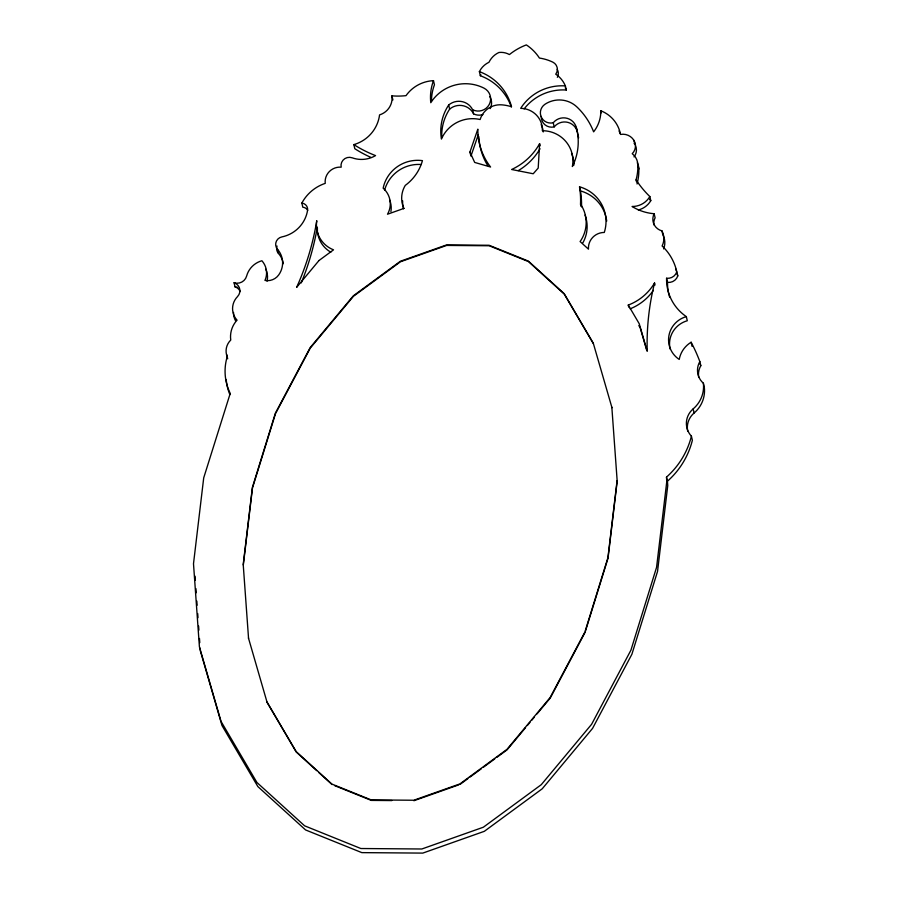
<?xml version="1.0" encoding="UTF-8"?>
<svg xmlns="http://www.w3.org/2000/svg" width="898" height="898" viewBox="0 0 898 898"><rect width="100%" height="100%" fill="white"/><g stroke="black" fill="none" stroke-linecap="round" stroke-linejoin="round"><path stroke-width="1.35" d="M539.608 143.691L538.205 168.072L533.221 173.763L511.636 169.498A61.221 60.065 -13.1 0 0 539.608 143.691L540.091 145.745M243.324 564.965L252.484 487.962L275.484 413.697L310.27 348.11L353.453 296.295L400.474 261.756L446.632 245.435L489.208 245.76L528.484 261.599L564.258 294.106L593.398 343.698M617.072 480.711L607.912 557.703L584.924 631.968L550.126 697.555L506.955 749.37L459.922 783.909L413.776 800.241L371.2 799.916L331.912 784.077L296.149 751.559L267.009 701.978M585.451 631.137L608.036 558.197L617.195 481.193L611.841 407.209M469.957 152.02L477.837 129.166A63.152 61.962 -13.1 0 0 490.577 167.017L474.683 162.426L469.957 152.02L470.675 155.096M470.922 156.129L478.353 134.543M585.036 632.461L550.25 698.049L537.026 713.91M525.566 727.661L507.067 749.864L496.987 757.261M527.328 725.539L529.977 722.374M531.739 720.263L534.389 717.087M460.045 784.403L467.88 778.645M470.114 777.006L481.317 768.778M483.551 767.139L494.753 758.911M413.888 800.735L458.721 784.874M391.91 800.567L371.312 800.41L334.561 785.593M316.702 770.63L296.261 752.053L267.121 702.472L248.443 637.962M318.745 772.493L332.036 784.571M628.263 305.073L639.241 323.751L647.222 351.253A259.241 254.37 -13.1 0 1 654.552 282.982A51.41 50.445 -13.1 0 1 628.263 305.073L628.746 307.127M638.826 325.525L640.207 327.86L646.661 350.13M611.965 407.703L593.286 343.204L564.146 293.612L528.372 261.105L489.096 245.266L446.519 244.941L400.362 261.262L353.341 295.801L310.158 347.616L275.36 413.203L252.372 487.468L243.212 564.472L248.555 638.456M577.762 133.6A56.473 55.407 -13.1 0 0 577.212 131.434A13.212 12.965 -13.1 0 0 554.189 126.887L553.235 122.768A10.484 10.293 -13.1 0 1 545.019 104.235A25.526 25.054 -13.1 0 1 576.875 106.918A70.605 69.281 -13.1 0 1 593.623 131.849A34.057 33.417 -13.1 0 0 600.829 110.78A32.317 31.711 -13.1 0 1 620.507 134.431A12.976 12.729 -13.1 0 1 633.932 140.38A11.158 10.956 -13.1 0 1 632.248 153.693A15.277 14.985 -13.1 0 1 637.883 164.906A53.139 52.14 -13.1 0 1 636.076 179.858A98.758 96.905 -13.1 0 0 649.838 196.55A19.958 19.588 -13.1 0 1 632.069 206.484A49.446 48.514 -13.1 0 0 654.159 213.735A12.37 12.134 -13.1 0 0 661.938 230.865A17.051 16.736 -13.1 0 1 662.118 245.985A51.512 50.535 -13.1 0 1 676.8 271.87A9.429 9.249 -13.1 0 1 666.574 278.257A46.516 45.641 -13.1 0 0 686.33 316.624A24.302 23.842 -13.1 0 0 679.225 359.436A25.571 25.099 -13.1 0 1 691.123 342.239A167.028 163.885 -13.1 0 1 699.845 361.591L700.799 365.711A17.78 17.444 -13.1 0 0 698.678 377.16M699.845 361.591A17.78 17.444 -13.1 0 0 703.359 383.21L704.324 387.319A29.735 29.174 -13.1 0 1 694.109 413.001A19.374 19.015 -13.1 0 0 687.733 431.388M676.8 271.87L677.754 275.978A9.429 9.249 -13.1 0 1 667.54 282.376A46.516 45.641 -13.1 0 0 669.639 297.126M686.33 316.624L687.284 320.743A24.302 23.842 -13.1 0 0 670.099 349.019M691.123 342.239L692.077 346.359M661.938 230.865L662.657 233.951M654.159 213.735L655.113 217.844A12.37 12.134 -13.1 0 0 653.879 224.826M649.838 196.55L650.792 200.658A19.958 19.588 -13.1 0 1 638.321 209.986M666.574 278.257L667.54 282.376M633.932 140.38L634.897 144.488A12.976 12.729 -13.1 0 0 634.168 143.422M637.883 164.906L638.848 169.026A53.139 52.14 -13.1 0 1 637.03 183.978M703.359 383.21A29.735 29.174 -13.1 0 1 693.155 408.893L694.109 413.001M636.076 179.858L636.547 181.912M693.155 408.893A19.374 19.015 -13.1 0 0 691.415 436.181L692.369 440.289A81.493 79.967 -13.1 0 1 667.439 481.227L667.753 485.549L657.538 571.431L631.889 654.26L592.557 728.401L542.224 788.792L484.325 831.324L422.79 853.1L361.827 852.629L305.578 829.943L257.883 786.603L221.997 725.539L200.366 650.927L200.164 648.165M654.552 282.982L655.024 285.036M600.829 110.78L601.301 112.834M691.415 436.181A81.493 79.967 -13.1 0 1 666.484 477.119L667.439 481.227M553.235 122.768A13.212 12.965 -13.1 0 1 576.258 127.314L577.212 131.434M511.288 106.929A52.679 51.691 -13.1 0 0 480.34 75.735L479.375 71.627A20.531 20.138 -13.1 0 1 488.972 62.254A20.62 20.227 -13.1 0 1 498.906 52.488A16.983 16.669 -13.1 0 1 509.424 54.565A60.84 59.695 -13.1 0 1 526.34 44.9A46.449 45.574 -13.1 0 1 539.429 58.056A46.932 46.056 -13.1 0 1 552.764 62.108A8.262 8.104 -13.1 0 1 555.75 74.197A26.637 26.132 -13.1 0 1 565.37 85.916L566.335 90.036A48.245 47.336 -13.1 0 0 524.129 108.905M579.524 186.806A89.867 88.172 -13.1 0 1 580.523 204.16A33.832 33.192 -13.1 0 1 580.108 241.551L588.471 249.161A15.737 15.434 -13.1 0 1 604.287 232.447A36.986 36.29 -13.1 0 0 579.524 186.806L580.478 190.915A89.867 88.172 -13.1 0 1 581.534 206.821M580.523 204.16L580.995 206.226M479.375 71.627A52.679 51.691 -13.1 0 1 511.534 106.739A44.092 43.261 -13.1 0 0 501.948 104.853A20.721 20.328 -13.1 0 0 480.138 119.513A33.552 32.923 -13.1 0 0 441.434 139.067A48.649 47.729 -13.1 0 1 448.674 105.021A15.446 15.154 -13.1 0 1 472.629 109.747L473.594 113.866A12.336 12.112 -13.1 0 0 482.967 114.585M448.674 105.021L449.629 109.129A48.649 47.729 -13.1 0 0 441.771 137.293M370.874 157.374A122.824 120.512 -13.1 0 1 354.811 148.731L353.857 144.612A35.841 35.168 -13.1 0 0 379.562 114.888A17.747 17.41 -13.1 0 0 391.943 95.839A71.065 69.73 -13.1 0 0 406.019 95.648A35.224 34.562 -13.1 0 1 433.487 80.663L434.441 84.782A49.199 48.279 -13.1 0 0 431.444 101.238M391.943 95.839L392.897 99.959M353.857 144.612A122.824 120.512 -13.1 0 0 375.544 155.601A27.165 26.659 -13.1 0 1 352.207 157.812A8.295 8.138 -13.1 0 0 341.173 167.174A14.727 14.458 -13.1 0 0 325.233 183.36A41.128 40.354 -13.1 0 0 301.851 203.094L302.817 207.214A6.454 6.331 -13.1 0 1 307.745 210.323M301.851 203.094A6.454 6.331 -13.1 0 1 307.565 210.334A32.508 31.89 -13.1 0 1 281.849 236.915A7.712 7.566 -13.1 0 0 277.504 249.296L278.459 253.416A21.26 20.856 -13.1 0 1 283.308 263.72M277.504 249.296A21.26 20.856 -13.1 0 1 278.683 274.968A13.593 13.335 -13.1 0 1 264.955 280.434A18.802 18.454 -13.1 0 0 261.89 260.746A21.821 21.406 -13.1 0 0 246.636 276.023A9.777 9.597 -13.1 0 1 234.075 282.758L235.04 286.866A8.587 8.43 -13.1 0 1 240.181 291.491M234.075 282.758A8.587 8.43 -13.1 0 1 237.51 296.598A17.567 17.242 -13.1 0 0 237.061 320.148A24.908 24.437 -13.1 0 0 230.752 340.05A15.603 15.311 -13.1 0 0 227.205 356.742L227.688 358.796M666.484 477.119L666.787 481.44L656.573 567.312L630.935 650.152L591.602 724.293L541.269 784.684L483.36 827.215L421.836 848.992L360.861 848.52L304.624 825.834L256.929 782.484L221.043 721.431L199.412 646.818L193.497 563.742L203.711 477.859L230.236 393.38A51.848 50.872 -13.1 0 1 227.205 356.742M195.046 576.157L195.337 580.31M195.932 588.628L196.224 592.781M196.819 601.088L197.111 605.241M197.706 613.547L197.998 617.701M198.593 626.007L198.885 630.16M199.479 638.467L199.771 642.62M580.478 190.915A36.986 36.29 -13.1 0 1 606.711 221.076M265.774 269.232A18.802 18.454 -13.1 0 1 267.043 281.22M237.644 287.338A9.777 9.597 -13.1 0 1 235.04 286.866M235.523 320.743A17.567 17.242 -13.1 0 1 233.525 312.437M576.258 127.314A56.473 55.407 -13.1 0 1 572.363 166.534A30.858 30.285 -13.1 0 0 542.37 130.715A22.08 21.664 -13.1 0 0 520.683 108.355A48.245 47.336 -13.1 0 1 565.37 85.916M472.629 109.747A12.336 12.112 -13.1 0 0 489.23 104.482A12.336 12.112 -13.1 0 0 484.078 88.184A40.556 39.793 -13.1 0 0 430.793 102.709A49.199 48.279 -13.1 0 1 433.487 80.663M229.888 394.637A51.848 50.872 -13.1 0 1 226.195 379.472M227.306 357.976A15.603 15.311 -13.1 0 1 227.037 354.991M278.459 253.416A7.712 7.566 -13.1 0 1 277.033 246.03M489.702 96.513A12.336 12.112 -13.1 0 1 490.196 108.591M449.629 109.129A15.446 15.154 -13.1 0 1 473.594 113.866M480.34 75.735A20.531 20.138 -13.1 0 1 480.868 74.736M557.209 69.371A8.262 8.104 -13.1 0 1 557.344 77.307M565.246 87.723A26.637 26.132 -13.1 0 1 566.335 90.036M541.168 124.598A22.08 21.664 -13.1 0 1 543.245 131.95M571.532 153.289A30.858 30.285 -13.1 0 1 573.889 165.142M578.009 134.689A56.473 55.407 -13.1 0 1 578.604 137.978M554.189 126.887A10.484 10.293 -13.1 0 1 541.292 116.403M619.036 130.94A32.317 31.711 -13.1 0 1 620.058 133.409M635.458 145.555A11.158 10.956 -13.1 0 1 634.022 156.903M637.277 162.796A15.277 14.985 -13.1 0 1 638.848 169.026M650.792 200.658A98.758 96.905 -13.1 0 1 649.501 199.39M662.904 234.973A17.051 16.736 -13.1 0 1 663.622 248.903M675.61 268.76A51.512 50.535 -13.1 0 1 676.452 271.129M677.159 273.542A51.512 50.535 -13.1 0 1 677.754 275.978M700.171 364.049A167.028 163.885 -13.1 0 1 700.799 365.711M487.693 165.535A63.152 61.962 -13.1 0 1 479.229 141.166M479.105 140.043A63.152 61.962 -13.1 0 1 478.859 136.664M540.046 148.731A61.221 60.065 -13.1 0 1 518.314 170.598M585.036 215.116A33.832 33.192 -13.1 0 1 582.847 242.853M653.418 290.346A51.41 50.445 -13.1 0 1 630.138 308.833M403.494 208.785A25.256 24.774 -13.1 0 1 402.663 200.883M384.602 190.208A34.899 34.236 -13.1 0 1 421.207 164.514M389.631 199.985A21.462 21.058 -13.1 0 1 390.911 211.625M330.812 252.192A27.4 26.884 -13.1 0 1 317.522 231.864M317.432 230.853A27.4 26.884 -13.1 0 1 317.409 227.834M317.342 227.127A275.147 269.972 -13.1 0 1 301.268 282.904M319.014 260.499L296.632 287.36A275.147 269.972 -13.1 0 0 316.781 220.717A27.4 26.884 -13.1 0 0 333.528 249.835L319.014 260.499M403.909 208.415L387.521 214.218A21.462 21.058 -13.1 0 0 383.154 188.21A34.899 34.236 -13.1 0 1 422.442 160.641A46.427 45.551 -13.1 0 1 405.267 185.403A25.256 24.774 -13.1 0 0 403.909 208.415"/></g></svg>
